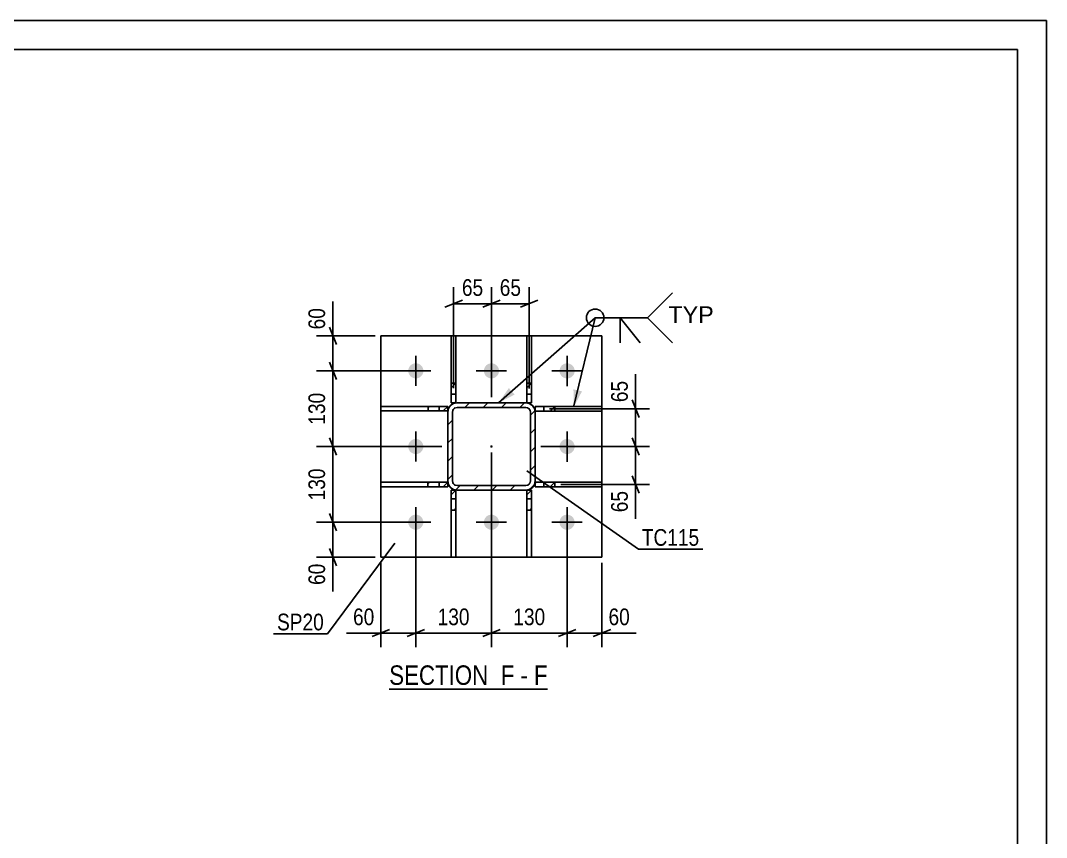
# Model space of a CAD drawing. Header units: millimetres. Extents: x -212 to 629, y -168 to 426.
# Drawn here: x 452.7 to 629, y 285.8 to 426.1 of the extents above; entities that cross this region are included whole.
import ezdxf

# ---------------------------------------------------------------- set-up
doc = ezdxf.new("R2010")
doc.units = ezdxf.units.MM
doc.linetypes.add('DXK_LINE_DOT2', pattern=[3.9198, 1.9599, -1.9599])
doc.linetypes.add('DXK_LINE_DOT3', pattern=[5.9187, 2.979, -0.9799, 0.9799, -0.9799])
doc.styles.add('Arial', font='ARIAL.TTF', dxfattribs={"height": 0.2})
doc.styles.add('Arial Narrow', font='ARIALN.TTF', dxfattribs={"height": 0.2})

# ---------------------------------------------------------------- blocks, each defined once
blk = doc.blocks.new('Unknown-284936395-1134')
at = {"color": 5, "linetype": 'Continuous'}
for p, q in [((628.96, 426.1), (-212.04, 426.1)), ((628.96, -167.9), (628.96, 426.1)), ((623.96, 421.1), (-207.04, 421.1)), ((623.96, -162.9), (623.96, 421.1))]:
    blk.add_line(p, q, dxfattribs=at)
blk = doc.blocks.new('Unknown-284936395-19 - 4636')
at = {"color": 6, "linetype": 'Continuous'}
blk.add_line((516.02, 311.24), (543.23, 311.24), dxfattribs=at)
at = {"color": 0, "linetype": 'Continuous'}
for points in [[(534.13, 311.99), (534.13, 315.49), (516.02, 315.49), (516.02, 311.99)], [(537.52, 311.99), (537.52, 315.49), (535.18, 315.49), (535.18, 311.99)], [(539.84, 311.99), (539.84, 315.49), (538.57, 315.49), (538.57, 311.99)], [(543.23, 311.99), (543.23, 315.49), (540.89, 315.49), (540.89, 311.99)]]:
    blk.add_wipeout(points, dxfattribs=at)
at = {"color": 7, "linetype": 'Continuous', "style": 'Arial Narrow'}
for s, p in [('SECTION ', (516.02, 311.99)), ('F', (535.18, 311.99)), ('F', (540.89, 311.99)), ('-', (538.57, 311.99))]:
    blk.add_text(s, height=3.34, dxfattribs=at).set_placement(p)
blk = doc.blocks.new('Part-284936395-4661 - 4636')
at = {"linetype": 'Continuous'}
h = blk.add_hatch(dxfattribs=at)
h.set_pattern_fill('', scale=0.7, style=0, pattern_type=0)
h.set_pattern_definition([(45, (540.4804, 345.4233), (-1.5715, 1.5715), [])])
h.paths.add_polyline_path([(540.48, 342.02), (540.48, 345.42), (539.68, 345.42), (539.68, 342.02)])
at = {"color": 2, "linetype": 'Continuous'}
for p, q in [((539.68, 345.42), (539.68, 345.42)), ((539.68, 342.02), (539.68, 345.42)), ((540.48, 345.42), (539.68, 345.42)), ((540.48, 345.42), (540.48, 345.42)), ((540.48, 342.02), (540.48, 345.42)), ((539.68, 333.92), (539.68, 342.02)), ((539.68, 342.02), (540.48, 342.02)), ((540.48, 333.92), (540.48, 342.02)), ((539.68, 333.92), (540.48, 333.92))]:
    blk.add_line(p, q, dxfattribs=at)
at = {"color": 7, "linetype": 'DXK_LINE_DOT2'}
for p, q in [((539.68, 343.92), (539.68, 345.42)), ((540.48, 345.42), (539.68, 345.42)), ((540.48, 343.92), (539.68, 343.92)), ((539.68, 343.92), (539.68, 333.92)), ((540.48, 343.92), (540.48, 345.42)), ((540.48, 333.92), (540.48, 343.92))]:
    blk.add_line(p, q, dxfattribs=at)
blk = doc.blocks.new('Part-284936395-4662 - 4636')
at = {"linetype": 'Continuous'}
h = blk.add_hatch(dxfattribs=at)
h.set_pattern_fill('', scale=0.7, style=0, pattern_type=0)
h.set_pattern_definition([(45, (526.083, 359.8255), (-1.5715, 1.5715), [])])
h.paths.add_polyline_path([(526.08, 359.03), (526.08, 359.83), (522.68, 359.83), (522.68, 359.03)])
at = {"color": 2, "linetype": 'Continuous'}
for p, q in [((514.58, 359.03), (514.58, 359.83)), ((522.68, 359.83), (514.58, 359.83)), ((526.08, 359.83), (522.68, 359.83)), ((522.68, 359.83), (522.68, 359.03)), ((526.08, 359.83), (526.08, 359.83)), ((526.08, 359.03), (526.08, 359.83)), ((522.68, 359.03), (514.58, 359.03)), ((522.68, 359.03), (526.08, 359.03)), ((526.08, 359.03), (526.08, 359.03))]:
    blk.add_line(p, q, dxfattribs=at)
at = {"color": 7, "linetype": 'DXK_LINE_DOT2'}
for p, q in [((526.08, 359.83), (522.68, 359.83)), ((524.58, 359.03), (524.58, 359.83)), ((526.08, 359.03), (526.08, 359.83)), ((526.08, 359.03), (522.68, 359.03))]:
    blk.add_line(p, q, dxfattribs=at)
blk = doc.blocks.new('Bolt-284936395-4646 - 4636')
at = {"linetype": 'Continuous'}
for points in [[(519.28, 365.94), (519.31, 366.21), (519.4, 366.47), (519.54, 366.7), (519.72, 366.9), (519.94, 367.06), (520.19, 367.17), (520.46, 367.22), (520.73, 367.22), (521, 367.16), (521.24, 367.05), (521.46, 366.88), (521.64, 366.68), (521.78, 366.44), (521.86, 366.18), (521.88, 365.91), (521.85, 365.64), (521.77, 365.39), (521.63, 365.15), (521.44, 364.95), (521.22, 364.79), (520.97, 364.69), (520.71, 364.63), (520.44, 364.64), (520.17, 364.69), (519.92, 364.81), (519.7, 364.97), (519.52, 365.17), (519.39, 365.41), (519.31, 365.67)], [(532.28, 365.94), (532.31, 366.21), (532.4, 366.46), (532.54, 366.7), (532.72, 366.9), (532.94, 367.06), (533.19, 367.16), (533.46, 367.22), (533.73, 367.22), (534, 367.16), (534.24, 367.04), (534.46, 366.88), (534.64, 366.68), (534.78, 366.44), (534.86, 366.18), (534.88, 365.91), (534.85, 365.64), (534.77, 365.38), (534.63, 365.15), (534.44, 364.95), (534.22, 364.79), (533.97, 364.68), (533.71, 364.63), (533.44, 364.63), (533.17, 364.69), (532.92, 364.81), (532.7, 364.97), (532.52, 365.17), (532.39, 365.41), (532.31, 365.67)], [(545.28, 365.93), (545.31, 366.2), (545.4, 366.46), (545.54, 366.7), (545.72, 366.9), (545.94, 367.05), (546.19, 367.16), (546.46, 367.22), (546.73, 367.21), (547, 367.15), (547.24, 367.04), (547.46, 366.88), (547.64, 366.68), (547.78, 366.44), (547.86, 366.18), (547.88, 365.91), (547.85, 365.64), (547.77, 365.38), (547.63, 365.15), (547.44, 364.95), (547.22, 364.79), (546.97, 364.68), (546.71, 364.63), (546.44, 364.63), (546.17, 364.69), (545.92, 364.8), (545.7, 364.96), (545.52, 365.17), (545.39, 365.41), (545.31, 365.66)], [(519.28, 352.94), (519.31, 353.21), (519.4, 353.47), (519.54, 353.7), (519.72, 353.9), (519.94, 354.06), (520.19, 354.17), (520.46, 354.22), (520.73, 354.22), (521, 354.16), (521.24, 354.05), (521.46, 353.88), (521.64, 353.68), (521.77, 353.44), (521.86, 353.18), (521.88, 352.91), (521.85, 352.64), (521.76, 352.39), (521.63, 352.15), (521.44, 351.95), (521.22, 351.79), (520.97, 351.69), (520.7, 351.63), (520.43, 351.64), (520.17, 351.69), (519.92, 351.81), (519.7, 351.97), (519.52, 352.17), (519.39, 352.41), (519.31, 352.67)], [(545.28, 352.93), (545.31, 353.2), (545.4, 353.46), (545.54, 353.7), (545.72, 353.9), (545.94, 354.05), (546.19, 354.16), (546.46, 354.22), (546.73, 354.21), (547, 354.15), (547.24, 354.04), (547.46, 353.88), (547.64, 353.68), (547.77, 353.44), (547.86, 353.18), (547.88, 352.91), (547.85, 352.64), (547.76, 352.38), (547.63, 352.15), (547.44, 351.95), (547.22, 351.79), (546.97, 351.68), (546.7, 351.63), (546.43, 351.63), (546.17, 351.69), (545.92, 351.8), (545.7, 351.96), (545.52, 352.17), (545.39, 352.41), (545.31, 352.66)], [(519.28, 339.94), (519.31, 340.21), (519.4, 340.47), (519.53, 340.7), (519.72, 340.9), (519.94, 341.06), (520.19, 341.17), (520.46, 341.22), (520.73, 341.22), (520.99, 341.16), (521.24, 341.05), (521.46, 340.88), (521.64, 340.68), (521.77, 340.44), (521.85, 340.18), (521.88, 339.91), (521.85, 339.64), (521.76, 339.39), (521.62, 339.15), (521.44, 338.95), (521.22, 338.79), (520.97, 338.69), (520.7, 338.63), (520.43, 338.64), (520.17, 338.69), (519.92, 338.81), (519.7, 338.97), (519.52, 339.17), (519.39, 339.41), (519.3, 339.67)], [(532.28, 339.94), (532.31, 340.21), (532.4, 340.46), (532.53, 340.7), (532.72, 340.9), (532.94, 341.06), (533.19, 341.16), (533.46, 341.22), (533.73, 341.22), (533.99, 341.16), (534.24, 341.04), (534.46, 340.88), (534.64, 340.68), (534.77, 340.44), (534.85, 340.18), (534.88, 339.91), (534.85, 339.64), (534.76, 339.38), (534.62, 339.15), (534.44, 338.95), (534.22, 338.79), (533.97, 338.68), (533.7, 338.63), (533.43, 338.63), (533.17, 338.69), (532.92, 338.81), (532.7, 338.97), (532.52, 339.17), (532.39, 339.41), (532.3, 339.67)], [(545.28, 339.93), (545.31, 340.2), (545.4, 340.46), (545.53, 340.7), (545.72, 340.9), (545.94, 341.05), (546.19, 341.16), (546.46, 341.22), (546.73, 341.21), (546.99, 341.15), (547.24, 341.04), (547.46, 340.88), (547.64, 340.68), (547.77, 340.44), (547.85, 340.18), (547.88, 339.91), (547.85, 339.64), (547.76, 339.38), (547.62, 339.15), (547.44, 338.95), (547.22, 338.79), (546.97, 338.68), (546.7, 338.63), (546.43, 338.63), (546.17, 338.69), (545.92, 338.8), (545.7, 338.96), (545.52, 339.17), (545.39, 339.41), (545.3, 339.66)]]:
    blk.add_hatch(color=1, dxfattribs=at).paths.add_polyline_path(points)
at = {"color": 1, "linetype": 'Continuous'}
for p, q in [((520.58, 368.53), (520.58, 363.33)), ((533.58, 368.52), (533.58, 363.32)), ((546.58, 368.52), (546.58, 363.32)), ((523.18, 365.93), (517.98, 365.93)), ((536.18, 365.92), (530.98, 365.92)), ((549.18, 365.92), (543.98, 365.92)), ((520.58, 355.53), (520.58, 350.33)), ((546.58, 355.52), (546.58, 350.32)), ((523.18, 352.93), (517.98, 352.93)), ((549.18, 352.92), (543.98, 352.92)), ((520.58, 342.53), (520.58, 337.33)), ((533.58, 342.52), (533.58, 337.32)), ((546.58, 342.52), (546.58, 337.32)), ((523.18, 339.93), (517.98, 339.93)), ((536.18, 339.92), (530.98, 339.92)), ((549.18, 339.92), (543.98, 339.92))]:
    blk.add_line(p, q, dxfattribs=at)
blk = doc.blocks.new('Part-284936395-4700 - 4636')
at = {"color": 2, "linetype": 'Continuous'}
for p, q in [((552.58, 371.92), (514.58, 371.93)), ((514.58, 333.93), (514.58, 371.93)), ((552.58, 371.92), (552.58, 371.92)), ((552.58, 371.92), (552.58, 333.92)), ((552.58, 333.92), (514.58, 333.93)), ((552.58, 333.92), (552.58, 333.92))]:
    blk.add_line(p, q, dxfattribs=at)
at = {"color": 7, "linetype": 'DXK_LINE_DOT2'}
for p, q in [((514.58, 371.93), (514.58, 333.93)), ((552.58, 333.92), (552.58, 371.92))]:
    blk.add_line(p, q, dxfattribs=at)
blk = doc.blocks.new('Part-284936395-4660 - 4636')
at = {"linetype": 'Continuous'}
h = blk.add_hatch(dxfattribs=at)
h.set_pattern_fill('', scale=0.7, style=0, pattern_type=0)
h.set_pattern_definition([(45, (526.0807, 346.826), (-1.5715, 1.5715), [])])
h.paths.add_polyline_path([(526.08, 346.03), (526.08, 346.83), (522.67, 346.83), (522.67, 346.03)])
at = {"color": 2, "linetype": 'Continuous'}
for p, q in [((514.58, 346.03), (514.58, 346.83)), ((522.67, 346.83), (514.58, 346.83)), ((522.67, 346.03), (514.58, 346.03)), ((526.08, 346.83), (522.67, 346.83)), ((522.67, 346.83), (522.67, 346.03)), ((522.67, 346.03), (526.08, 346.03)), ((526.08, 346.83), (526.08, 346.83)), ((526.08, 346.03), (526.08, 346.83)), ((526.08, 346.03), (526.08, 346.03))]:
    blk.add_line(p, q, dxfattribs=at)
at = {"color": 7, "linetype": 'DXK_LINE_DOT2'}
for p, q in [((526.08, 346.83), (522.67, 346.83)), ((526.08, 346.03), (522.67, 346.03)), ((524.58, 346.03), (524.58, 346.83)), ((526.08, 346.03), (526.08, 346.83))]:
    blk.add_line(p, q, dxfattribs=at)
blk = doc.blocks.new('Part-284936395-4706 - 4636')
at = {"linetype": 'Continuous'}
h = blk.add_hatch(dxfattribs=at)
h.set_pattern_fill('', scale=0.7, style=0, pattern_type=0)
h.set_pattern_definition([(45, (540.0928, 345.5452), (-1.57154, 1.57154), [])])
h.paths.add_polyline_path([(539.48, 345.42), (540.09, 345.55), (540.61, 345.89), (540.96, 346.41), (541.08, 347.02), (541.08, 358.82), (540.96, 359.44), (540.61, 359.95), (540.1, 360.3), (539.48, 360.42), (527.68, 360.43), (527.07, 360.3), (526.55, 359.96), (526.2, 359.44), (526.08, 358.83), (526.08, 347.03), (526.2, 346.41), (526.55, 345.89), (527.07, 345.55), (527.68, 345.43)])
h.paths.add_polyline_path([(527.68, 346.23), (527.37, 346.29), (527.11, 346.46), (526.94, 346.72), (526.88, 347.03), (526.88, 358.83), (526.94, 359.13), (527.12, 359.39), (527.38, 359.56), (527.68, 359.63), (539.48, 359.62), (539.79, 359.56), (540.05, 359.39), (540.22, 359.13), (540.28, 358.82), (540.28, 347.02), (540.22, 346.72), (540.05, 346.46), (539.79, 346.28), (539.48, 346.22)])
blk.add_hatch(color=246, dxfattribs=at).paths.add_polyline_path([(533.58, 352.82, -1), (533.58, 353.02, -1)])
at = {"color": 7, "linetype": 'DXK_LINE_DOT2'}
for p, q in [((527.07, 360.3), (527.68, 360.43)), ((539.48, 360.42), (527.68, 360.43)), ((539.48, 360.42), (540.09, 360.3)), ((526.08, 358.83), (526.2, 359.44)), ((526.08, 358.83), (526.08, 347.03)), ((526.94, 359.13), (526.88, 358.83)), ((526.88, 358.83), (526.88, 347.03)), ((527.68, 359.63), (527.38, 359.56)), ((527.68, 359.63), (539.48, 359.62)), ((539.79, 359.56), (539.48, 359.62)), ((540.28, 358.82), (540.22, 359.13)), ((540.28, 347.02), (540.28, 358.82)), ((540.96, 359.44), (541.08, 358.82)), ((541.08, 347.02), (541.08, 358.82)), ((526.2, 346.41), (526.08, 347.03)), ((526.88, 347.03), (526.94, 346.72)), ((527.37, 346.29), (527.68, 346.23)), ((527.68, 346.23), (539.48, 346.22)), ((539.48, 346.22), (539.79, 346.28)), ((540.22, 346.72), (540.28, 347.02)), ((541.08, 347.02), (540.96, 346.41)), ((527.68, 345.43), (527.07, 345.55)), ((539.48, 345.42), (527.68, 345.43)), ((540.09, 345.55), (539.48, 345.42))]:
    blk.add_line(p, q, dxfattribs=at)
at = {"color": 2, "linetype": 'Continuous'}
for p, q in [((527.68, 360.43), (527.07, 360.3)), ((527.68, 360.43), (527.68, 360.43)), ((527.68, 360.43), (539.48, 360.42)), ((539.48, 360.42), (539.48, 360.42)), ((540.1, 360.3), (539.48, 360.42)), ((526.2, 359.44), (526.08, 358.83)), ((526.08, 358.83), (526.08, 358.83)), ((526.08, 347.03), (526.08, 358.83)), ((526.88, 358.83), (526.94, 359.13)), ((526.88, 358.83), (526.88, 358.83)), ((526.88, 347.03), (526.88, 358.83)), ((527.38, 359.56), (527.68, 359.63)), ((527.68, 359.63), (527.68, 359.63)), ((527.68, 359.63), (539.48, 359.62)), ((539.48, 359.62), (539.48, 359.62)), ((539.48, 359.62), (539.79, 359.56)), ((540.22, 359.13), (540.28, 358.82)), ((540.28, 358.82), (540.28, 358.82)), ((540.28, 347.02), (540.28, 358.82)), ((541.08, 358.82), (540.96, 359.44)), ((541.08, 358.82), (541.08, 358.82)), ((541.08, 347.02), (541.08, 358.82)), ((526.08, 347.03), (526.08, 347.03)), ((526.08, 347.03), (526.2, 346.41)), ((526.88, 347.03), (526.88, 347.03)), ((526.94, 346.72), (526.88, 347.03)), ((527.68, 346.23), (527.37, 346.29)), ((527.68, 346.23), (527.68, 346.23)), ((527.68, 346.23), (539.48, 346.22)), ((539.79, 346.28), (539.48, 346.22)), ((539.48, 346.22), (539.48, 346.22)), ((540.28, 347.02), (540.22, 346.72)), ((540.28, 347.02), (540.28, 347.02)), ((540.96, 346.41), (541.08, 347.02)), ((541.08, 347.02), (541.08, 347.02)), ((527.07, 345.55), (527.68, 345.43)), ((527.68, 345.43), (527.68, 345.43)), ((527.68, 345.43), (539.48, 345.42)), ((539.48, 345.42), (540.09, 345.55)), ((539.48, 345.42), (539.48, 345.42))]:
    blk.add_line(p, q, dxfattribs=at)
at = {"color": 7, "linetype": 'DXK_LINE_DOT3'}
blk.add_line((533.58, 352.92), (533.58, 352.92), dxfattribs=at)
at = {"color": 246, "linetype": 'DXK_LINE_DOT2'}
blk.add_line((533.58, 352.92), (533.58, 352.92), dxfattribs=at)
at = {"color": 246, "linetype": 'Continuous'}
blk.add_circle((533.58, 352.92), 0.1, dxfattribs=at)
at = {"color": 7, "linetype": 'DXK_LINE_DOT2'}
for centre, radius, start, end in [((527.68, 358.83), 1.6, 112.49, 157.49), ((539.48, 358.82), 1.6, 22.49, 67.49), ((527.68, 358.83), 0.8, 112.49, 157.49), ((539.48, 358.82), 0.8, 22.49, 67.49), ((527.68, 347.03), 1.6, 202.49, 247.49), ((527.68, 347.03), 0.8, 202.49, 247.49), ((539.48, 347.02), 0.8, 292.49, 337.49), ((539.48, 347.02), 1.6, 292.49, 337.49)]:
    blk.add_arc(centre, radius, start, end, dxfattribs=at)
at = {"color": 2, "linetype": 'Continuous'}
for centre, radius, start, end in [((527.68, 358.83), 1.6, 112.49, 157.49), ((539.48, 358.82), 1.6, 22.49, 67.49), ((527.68, 358.83), 0.8, 112.49, 157.49), ((539.48, 358.82), 0.8, 22.49, 67.49), ((527.68, 347.03), 1.6, 202.49, 247.49), ((527.68, 347.03), 0.8, 202.49, 247.49), ((539.48, 347.02), 0.8, 292.49, 337.49), ((539.48, 347.02), 1.6, 292.49, 337.49)]:
    blk.add_arc(centre, radius, start, end, dxfattribs=at)
blk = doc.blocks.new('Part-284936395-4740 - 4636')
at = {"linetype": 'Continuous'}
h = blk.add_hatch(dxfattribs=at)
h.set_pattern_fill('', scale=0.7, style=0, pattern_type=0)
h.set_pattern_definition([(45, (544.4851, 346.823), (-1.5715, 1.5715), [])])
h.paths.add_polyline_path([(544.48, 346.02), (544.49, 346.82), (541.08, 346.82), (541.08, 346.02)])
at = {"color": 2, "linetype": 'Continuous'}
for p, q in [((541.08, 346.82), (541.08, 346.82)), ((541.08, 346.82), (544.49, 346.82)), ((541.08, 346.02), (541.08, 346.82)), ((541.08, 346.02), (541.08, 346.02)), ((544.48, 346.02), (541.08, 346.02)), ((544.49, 346.82), (544.48, 346.02)), ((552.58, 346.02), (544.48, 346.02)), ((552.58, 346.82), (544.49, 346.82)), ((552.58, 346.02), (552.58, 346.82))]:
    blk.add_line(p, q, dxfattribs=at)
at = {"color": 7, "linetype": 'DXK_LINE_DOT2'}
for p, q in [((541.08, 346.02), (541.08, 346.82)), ((544.49, 346.82), (541.08, 346.82)), ((544.48, 346.02), (541.08, 346.02)), ((542.58, 346.02), (542.58, 346.82))]:
    blk.add_line(p, q, dxfattribs=at)
blk = doc.blocks.new('Part-284936395-4741 - 4636')
at = {"linetype": 'Continuous'}
h = blk.add_hatch(dxfattribs=at)
h.set_pattern_fill('', scale=0.7, style=0, pattern_type=0)
h.set_pattern_definition([(45, (544.4874, 359.8223), (-1.5715, 1.5715), [])])
h.paths.add_polyline_path([(544.49, 359.02), (544.49, 359.82), (541.08, 359.82), (541.08, 359.02)])
at = {"color": 2, "linetype": 'Continuous'}
for p, q in [((541.08, 359.82), (541.08, 359.82)), ((541.08, 359.82), (544.49, 359.82)), ((541.08, 359.02), (541.08, 359.82)), ((552.58, 359.82), (544.49, 359.82)), ((544.49, 359.82), (544.49, 359.02)), ((552.58, 359.02), (552.58, 359.82)), ((541.08, 359.02), (541.08, 359.02)), ((544.49, 359.02), (541.08, 359.02)), ((552.58, 359.02), (544.49, 359.02))]:
    blk.add_line(p, q, dxfattribs=at)
at = {"color": 7, "linetype": 'DXK_LINE_DOT2'}
for p, q in [((541.08, 359.02), (541.08, 359.82)), ((544.49, 359.82), (541.08, 359.82)), ((542.58, 359.02), (542.58, 359.82)), ((544.49, 359.02), (541.08, 359.02))]:
    blk.add_line(p, q, dxfattribs=at)
blk = doc.blocks.new('Part-284936395-4742 - 4636')
at = {"linetype": 'Continuous'}
h = blk.add_hatch(dxfattribs=at)
h.set_pattern_fill('', scale=0.7, style=0, pattern_type=0)
h.set_pattern_definition([(45, (527.4804, 345.4256), (-1.5715, 1.5715), [])])
h.paths.add_polyline_path([(527.48, 342.02), (527.48, 345.43), (526.68, 345.43), (526.68, 342.02)])
at = {"color": 2, "linetype": 'Continuous'}
for p, q in [((526.68, 345.43), (526.68, 345.43)), ((526.68, 342.02), (526.68, 345.43)), ((527.48, 345.43), (526.68, 345.43)), ((527.48, 345.43), (527.48, 345.43)), ((527.48, 342.02), (527.48, 345.43)), ((526.68, 333.93), (526.68, 342.02)), ((526.68, 342.02), (527.48, 342.02)), ((527.48, 333.93), (527.48, 342.02)), ((526.68, 333.93), (527.48, 333.93))]:
    blk.add_line(p, q, dxfattribs=at)
at = {"color": 7, "linetype": 'DXK_LINE_DOT2'}
for p, q in [((526.68, 343.93), (526.68, 345.43)), ((527.48, 345.43), (526.68, 345.43)), ((527.48, 343.93), (526.68, 343.93)), ((526.68, 343.93), (526.68, 333.93)), ((527.48, 343.93), (527.48, 345.43)), ((527.48, 333.93), (527.48, 343.93))]:
    blk.add_line(p, q, dxfattribs=at)
blk = doc.blocks.new('Part-284936395-4743 - 4636')
at = {"linetype": 'Continuous'}
h = blk.add_hatch(dxfattribs=at)
h.set_pattern_fill('', scale=0.7, style=0, pattern_type=0)
h.set_pattern_definition([(45, (527.4836, 363.8307), (-1.5715, 1.5715), [])])
h.paths.add_polyline_path([(527.48, 360.43), (527.48, 363.83), (526.68, 363.83), (526.68, 360.43)])
at = {"color": 2, "linetype": 'Continuous'}
for p, q in [((527.48, 371.93), (526.68, 371.93)), ((526.68, 371.93), (526.68, 363.83)), ((527.48, 371.93), (527.48, 363.83)), ((526.68, 360.43), (526.68, 363.83)), ((526.68, 363.83), (527.48, 363.83)), ((527.48, 363.83), (527.48, 360.43)), ((526.68, 360.43), (526.68, 360.43)), ((527.48, 360.43), (526.68, 360.43)), ((527.48, 360.43), (527.48, 360.43))]:
    blk.add_line(p, q, dxfattribs=at)
at = {"color": 7, "linetype": 'DXK_LINE_DOT2'}
for p, q in [((526.68, 371.93), (526.68, 361.93)), ((527.48, 361.93), (527.48, 371.93)), ((526.68, 361.93), (527.48, 361.93)), ((526.68, 361.93), (526.68, 360.43)), ((527.48, 361.93), (527.48, 360.43)), ((527.48, 360.43), (526.68, 360.43)), ((527.48, 360.43), (527.48, 360.43))]:
    blk.add_line(p, q, dxfattribs=at)
blk = doc.blocks.new('Part-284936395-4744 - 4636')
at = {"linetype": 'Continuous'}
h = blk.add_hatch(dxfattribs=at)
h.set_pattern_fill('', scale=0.7, style=0, pattern_type=0)
h.set_pattern_definition([(45, (540.4836, 363.8276), (-1.5715, 1.5715), [])])
h.paths.add_polyline_path([(540.48, 360.42), (540.48, 363.83), (539.68, 363.83), (539.68, 360.42)])
at = {"color": 2, "linetype": 'Continuous'}
for p, q in [((540.48, 371.92), (539.68, 371.92)), ((539.68, 371.92), (539.68, 363.83)), ((540.48, 371.92), (540.48, 363.83)), ((539.68, 360.42), (539.68, 363.83)), ((539.68, 363.83), (540.48, 363.83)), ((540.48, 363.83), (540.48, 360.42)), ((539.68, 360.42), (539.68, 360.42)), ((540.48, 360.42), (539.68, 360.42)), ((540.48, 360.42), (540.48, 360.42))]:
    blk.add_line(p, q, dxfattribs=at)
at = {"color": 7, "linetype": 'DXK_LINE_DOT2'}
for p, q in [((539.68, 371.92), (539.68, 361.92)), ((540.48, 361.92), (540.48, 371.92)), ((539.68, 361.92), (540.48, 361.92)), ((539.68, 361.92), (539.68, 360.42)), ((540.48, 361.92), (540.48, 360.42)), ((540.48, 360.42), (539.68, 360.42))]:
    blk.add_line(p, q, dxfattribs=at)
blk = doc.blocks.new('StraightDimension-284936395-27903 - 4636')
at = {"color": 7, "linetype": 'Continuous'}
for p, q in [((505.74, 373.43), (506.94, 370.43)), ((513.58, 371.93), (503.49, 371.93)), ((506.34, 365.93), (506.34, 371.93)), ((506.94, 364.43), (505.74, 367.43)), ((519.58, 365.93), (503.49, 365.93))]:
    blk.add_line(p, q, dxfattribs=at)
at = {"color": 0}
blk.add_wipeout([(505.59, 377.31), (501.39, 377.31), (501.39, 372.45), (505.59, 372.45)], dxfattribs=at)
at = {"color": 7, "linetype": 'Continuous'}
blk.add_line((506.34, 371.93), (506.34, 377.83), dxfattribs=at)
blk.add_line((506.34, 371.93), (506.34, 377.83), dxfattribs=at)
at = {"color": 3, "style": 'Arial Narrow'}
blk.add_text('60', height=2.863, rotation=90.0002, dxfattribs=at).set_placement((504.99, 373.05))
blk = doc.blocks.new('StraightDimension-284936395-4828 - 4636')
at = {"color": 7, "linetype": 'Continuous'}
for p, q in [((520.58, 338.93), (520.58, 318.49)), ((514.58, 332.93), (514.58, 318.49)), ((513.08, 320.29), (516.08, 321.49)), ((514.58, 320.89), (520.58, 320.89)), ((522.08, 321.49), (519.08, 320.29))]:
    blk.add_line(p, q, dxfattribs=at)
at = {"color": 0}
blk.add_wipeout([(514.05, 321.64), (514.05, 325.84), (509.2, 325.84), (509.2, 321.64)], dxfattribs=at)
at = {"color": 7, "linetype": 'Continuous'}
blk.add_line((514.58, 320.89), (508.67, 320.89), dxfattribs=at)
blk.add_line((514.58, 320.89), (508.67, 320.89), dxfattribs=at)
at = {"color": 3, "style": 'Arial Narrow'}
blk.add_text('60', height=2.863, dxfattribs=at).set_placement((509.8, 322.24))
blk = doc.blocks.new('StraightDimension-284936395-27905 - 4636')
at = {"color": 7, "linetype": 'Continuous'}
for p, q in [((506.94, 351.43), (505.74, 354.43)), ((525.08, 352.93), (503.49, 352.93)), ((506.34, 339.93), (506.34, 352.93)), ((505.74, 341.43), (506.94, 338.43)), ((519.58, 339.93), (503.49, 339.93))]:
    blk.add_line(p, q, dxfattribs=at)
at = {"color": 0}
blk.add_wipeout([(505.59, 349.77), (501.39, 349.77), (501.39, 343.08), (505.59, 343.08)], dxfattribs=at)
at = {"color": 3, "style": 'Arial Narrow'}
blk.add_text('130', height=2.863, rotation=90.0002, dxfattribs=at).set_placement((504.99, 343.68))
blk = doc.blocks.new('StraightDimension-284936395-27904 - 4636')
at = {"color": 7, "linetype": 'Continuous'}
for p, q in [((506.94, 364.43), (505.74, 367.43)), ((519.58, 365.93), (503.49, 365.93)), ((506.34, 352.93), (506.34, 365.93)), ((505.74, 354.43), (506.94, 351.43)), ((525.08, 352.93), (503.49, 352.93))]:
    blk.add_line(p, q, dxfattribs=at)
at = {"color": 0}
blk.add_wipeout([(505.59, 362.77), (501.39, 362.77), (501.39, 356.08), (505.59, 356.08)], dxfattribs=at)
at = {"color": 3, "style": 'Arial Narrow'}
blk.add_text('130', height=2.863, rotation=90.0002, dxfattribs=at).set_placement((504.99, 356.68))
blk = doc.blocks.new('StraightDimension-284936395-27906 - 4636')
at = {"color": 7, "linetype": 'Continuous'}
for p, q in [((505.74, 341.43), (506.94, 338.43)), ((519.58, 339.93), (503.49, 339.93)), ((506.34, 333.93), (506.34, 339.93)), ((506.94, 332.43), (505.74, 335.43)), ((513.58, 333.93), (503.49, 333.93))]:
    blk.add_line(p, q, dxfattribs=at)
at = {"color": 0}
blk.add_wipeout([(505.59, 333.4), (501.39, 333.4), (501.39, 328.55), (505.59, 328.55)], dxfattribs=at)
at = {"color": 7, "linetype": 'Continuous'}
blk.add_line((506.34, 333.93), (506.34, 328.02), dxfattribs=at)
blk.add_line((506.34, 333.93), (506.34, 328.02), dxfattribs=at)
at = {"color": 3, "style": 'Arial Narrow'}
blk.add_text('60', height=2.863, rotation=90.0002, dxfattribs=at).set_placement((504.99, 329.15))
blk = doc.blocks.new('StraightDimension-284936395-4802 - 4636')
at = {"color": 7, "linetype": 'Continuous'}
for p, q in [((546.58, 338.92), (546.58, 318.49)), ((552.58, 332.92), (552.58, 318.49)), ((545.08, 320.29), (548.08, 321.49)), ((546.58, 320.89), (552.58, 320.89)), ((554.08, 321.49), (551.08, 320.29))]:
    blk.add_line(p, q, dxfattribs=at)
at = {"color": 0}
blk.add_wipeout([(557.96, 321.64), (557.96, 325.84), (553.1, 325.84), (553.1, 321.64)], dxfattribs=at)
at = {"color": 7, "linetype": 'Continuous'}
blk.add_line((552.58, 320.89), (558.48, 320.89), dxfattribs=at)
blk.add_line((552.58, 320.89), (558.48, 320.89), dxfattribs=at)
at = {"color": 3, "style": 'Arial Narrow'}
blk.add_text('60', height=2.863, dxfattribs=at).set_placement((553.7, 322.24))
blk = doc.blocks.new('StraightDimension-284936395-4812 - 4636')
at = {"color": 7, "linetype": 'Continuous'}
for p, q in [((533.58, 351.92), (533.58, 318.49)), ((546.58, 338.92), (546.58, 318.49)), ((535.08, 321.49), (532.08, 320.29)), ((533.58, 320.89), (546.58, 320.89)), ((545.08, 320.29), (548.08, 321.49))]:
    blk.add_line(p, q, dxfattribs=at)
at = {"color": 0}
blk.add_wipeout([(543.42, 321.64), (543.42, 325.84), (536.74, 325.84), (536.74, 321.64)], dxfattribs=at)
at = {"color": 3, "style": 'Arial Narrow'}
blk.add_text('130', height=2.863, dxfattribs=at).set_placement((537.34, 322.24))
blk = doc.blocks.new('StraightDimension-284936395-4820 - 4636')
at = {"color": 7, "linetype": 'Continuous'}
for p, q in [((533.58, 351.92), (533.58, 318.49)), ((520.58, 338.93), (520.58, 318.49)), ((522.08, 321.49), (519.08, 320.29)), ((520.58, 320.89), (533.58, 320.89)), ((532.08, 320.29), (535.08, 321.49))]:
    blk.add_line(p, q, dxfattribs=at)
at = {"color": 0}
blk.add_wipeout([(530.42, 321.64), (530.42, 325.84), (523.74, 325.84), (523.74, 321.64)], dxfattribs=at)
at = {"color": 3, "style": 'Arial Narrow'}
blk.add_text('130', height=2.863, dxfattribs=at).set_placement((524.34, 322.24))
blk = doc.blocks.new('StraightDimension-284936395-27946 - 4636')
at = {"color": 7, "linetype": 'Continuous'}
for p, q in [((533.58, 361.42), (533.58, 380.3)), ((540.08, 362.92), (540.08, 380.3)), ((532.08, 376.85), (535.08, 378.05)), ((533.58, 377.45), (540.08, 377.45)), ((541.58, 378.05), (538.58, 376.85))]:
    blk.add_line(p, q, dxfattribs=at)
at = {"color": 0}
blk.add_wipeout([(539.26, 378.2), (539.26, 382.4), (534.41, 382.4), (534.41, 378.2)], dxfattribs=at)
at = {"color": 3, "style": 'Arial Narrow'}
blk.add_text('65', height=2.863, dxfattribs=at).set_placement((535.01, 378.8))
blk = doc.blocks.new('StraightDimension-284936395-27947 - 4636')
at = {"color": 7, "linetype": 'Continuous'}
for p, q in [((527.08, 362.93), (527.08, 380.3)), ((533.58, 361.42), (533.58, 380.3)), ((525.58, 376.85), (528.58, 378.05)), ((527.08, 377.45), (533.58, 377.45)), ((535.08, 378.05), (532.08, 376.85))]:
    blk.add_line(p, q, dxfattribs=at)
at = {"color": 0}
blk.add_wipeout([(532.76, 378.2), (532.76, 382.4), (527.91, 382.4), (527.91, 378.2)], dxfattribs=at)
at = {"color": 3, "style": 'Arial Narrow'}
blk.add_text('65', height=2.863, dxfattribs=at).set_placement((528.51, 378.8))
blk = doc.blocks.new('StraightDimension-284936395-27959 - 4636')
at = {"color": 7, "linetype": 'Continuous'}
for p, q in [((557.76, 360.92), (558.96, 357.92)), ((543.58, 359.42), (560.76, 359.42)), ((558.36, 352.92), (558.36, 359.42)), ((558.96, 351.42), (557.76, 354.42)), ((542.08, 352.92), (560.76, 352.92))]:
    blk.add_line(p, q, dxfattribs=at)
at = {"color": 0}
blk.add_wipeout([(557.61, 364.8), (553.41, 364.8), (553.41, 359.95), (557.61, 359.95)], dxfattribs=at)
at = {"color": 7, "linetype": 'Continuous'}
blk.add_line((558.36, 359.42), (558.36, 365.33), dxfattribs=at)
blk.add_line((558.36, 359.42), (558.36, 365.33), dxfattribs=at)
at = {"color": 3, "style": 'Arial Narrow'}
blk.add_text('65', height=2.863, rotation=90.0002, dxfattribs=at).set_placement((557.01, 360.55))
blk = doc.blocks.new('StraightDimension-284936395-27960 - 4636')
at = {"color": 7, "linetype": 'Continuous'}
for p, q in [((557.76, 354.42), (558.96, 351.42)), ((542.08, 352.92), (560.76, 352.92)), ((558.36, 346.42), (558.36, 352.92)), ((558.96, 344.92), (557.76, 347.92)), ((545.49, 346.42), (560.76, 346.42))]:
    blk.add_line(p, q, dxfattribs=at)
at = {"color": 0}
blk.add_wipeout([(557.61, 345.9), (553.41, 345.9), (553.41, 341.04), (557.61, 341.04)], dxfattribs=at)
at = {"color": 7, "linetype": 'Continuous'}
blk.add_line((558.36, 346.42), (558.36, 340.52), dxfattribs=at)
blk.add_line((558.36, 346.42), (558.36, 340.52), dxfattribs=at)
at = {"color": 3, "style": 'Arial Narrow'}
blk.add_text('65', height=2.863, rotation=90.0002, dxfattribs=at).set_placement((557.01, 341.64))
blk = doc.blocks.new('Mark-284936395-4702 - 4636')
at = {"color": 0}
blk.add_wipeout([(569.3, 335.88), (569.3, 338.88), (559.43, 338.88), (559.43, 335.88)], dxfattribs=at)
blk.add_wipeout([(569.3, 335.88), (569.3, 338.88), (559.43, 338.88), (559.43, 335.88)], dxfattribs=at)
at = {"color": 30, "linetype": 'Continuous'}
for p, q in [((539.66, 348.78), (558.83, 335.28)), ((558.83, 335.28), (569.9, 335.28))]:
    blk.add_line(p, q, dxfattribs=at)
at = {"color": 3, "style": 'Arial Narrow'}
blk.add_text('TC115', height=2.863, dxfattribs=at).set_placement((559.43, 335.88))
blk = doc.blocks.new('Mark-284936395-4696 - 4636')
at = {"color": 0}
blk.add_wipeout([(504.78, 321.35), (504.78, 324.35), (496.74, 324.35), (496.74, 321.35)], dxfattribs=at)
blk.add_wipeout([(504.78, 321.35), (504.78, 324.35), (496.74, 324.35), (496.74, 321.35)], dxfattribs=at)
at = {"color": 30, "linetype": 'Continuous'}
for p in [(516.96, 336.31), (496.14, 320.75)]:
    blk.add_line(p, (505.38, 320.75), dxfattribs=at)
at = {"color": 3, "style": 'Arial Narrow'}
blk.add_text('SP20', height=2.863, dxfattribs=at).set_placement((496.74, 321.35))
blk = doc.blocks.new('WeldMark-284936395-28003 - 4636')
at = {"linetype": 'Continuous'}
for points in [[(537.56, 361.85), (534.81, 360.42), (536.57, 362.97)], [(549.14, 362.41), (547.71, 359.67), (547.68, 362.76)]]:
    blk.add_hatch(color=30, dxfattribs=at).paths.add_polyline_path(points)
at = {"color": 30, "linetype": 'Continuous'}
for p, q in [((534.81, 360.42), (551.4, 375.05)), ((547.71, 359.67), (551.4, 375.05)), ((551.4, 375.05), (560.4, 375.05))]:
    blk.add_line(p, q, dxfattribs=at)
at = {"color": 3, "linetype": 'Continuous'}
for q in [(559.12, 370.76), (555.69, 370.76)]:
    blk.add_line((555.69, 375.05), q, dxfattribs=at)
for start, end in [(90, 270), (270, 90)]:
    blk.add_arc((551.4, 375.05), 1.5, start, end, dxfattribs=at)
at = {"color": 0, "linetype": 'Continuous'}
blk.add_wipeout([(571.78, 374.15), (571.78, 377.15), (564, 377.15), (564, 374.15)], dxfattribs=at)
blk.add_wipeout([(571.78, 374.15), (571.78, 377.15), (564, 377.15), (564, 374.15)], dxfattribs=at)
at = {"color": 3, "linetype": 'Continuous'}
for q in [(564.69, 379.33), (564.69, 370.76)]:
    blk.add_line((560.4, 375.05), q, dxfattribs=at)
at = {"color": 3, "linetype": 'Continuous', "style": 'Arial'}
blk.add_text('TYP', height=2.865, dxfattribs=at).set_placement((564, 374.15))

msp = doc.modelspace()

# ---------------------------------------------------------------- block references
for name in ['Unknown-284936395-1134', 'Part-284936395-4700 - 4636', 'Part-284936395-4743 - 4636', 'Part-284936395-4744 - 4636', 'Bolt-284936395-4646 - 4636', 'Part-284936395-4662 - 4636', 'Part-284936395-4706 - 4636', 'Part-284936395-4741 - 4636', 'Part-284936395-4660 - 4636', 'Part-284936395-4740 - 4636', 'Part-284936395-4742 - 4636', 'Part-284936395-4661 - 4636']:
    msp.add_blockref(name, (0, 0))

# ---------------------------------------------------------------- next in the draw order: block references
for name in ['StraightDimension-284936395-27946 - 4636', 'StraightDimension-284936395-27903 - 4636', 'StraightDimension-284936395-4828 - 4636', 'StraightDimension-284936395-4802 - 4636', 'Unknown-284936395-19 - 4636']:
    msp.add_blockref(name, (0, 0))

# ---------------------------------------------------------------- next in the draw order: block references
for name in ['StraightDimension-284936395-27905 - 4636', 'StraightDimension-284936395-4812 - 4636']:
    msp.add_blockref(name, (0, 0))

# ---------------------------------------------------------------- next in the draw order: block references
for name in ['StraightDimension-284936395-27904 - 4636', 'StraightDimension-284936395-27959 - 4636', 'StraightDimension-284936395-27906 - 4636']:
    msp.add_blockref(name, (0, 0))

# ---------------------------------------------------------------- next in the draw order: block references
for name in ['StraightDimension-284936395-27947 - 4636', 'StraightDimension-284936395-27960 - 4636', 'StraightDimension-284936395-4820 - 4636', 'Mark-284936395-4696 - 4636']:
    msp.add_blockref(name, (0, 0))

# ---------------------------------------------------------------- next in the draw order: block references
for name in ['WeldMark-284936395-28003 - 4636', 'Mark-284936395-4702 - 4636']:
    msp.add_blockref(name, (0, 0))

doc.saveas('drawing.dxf')
